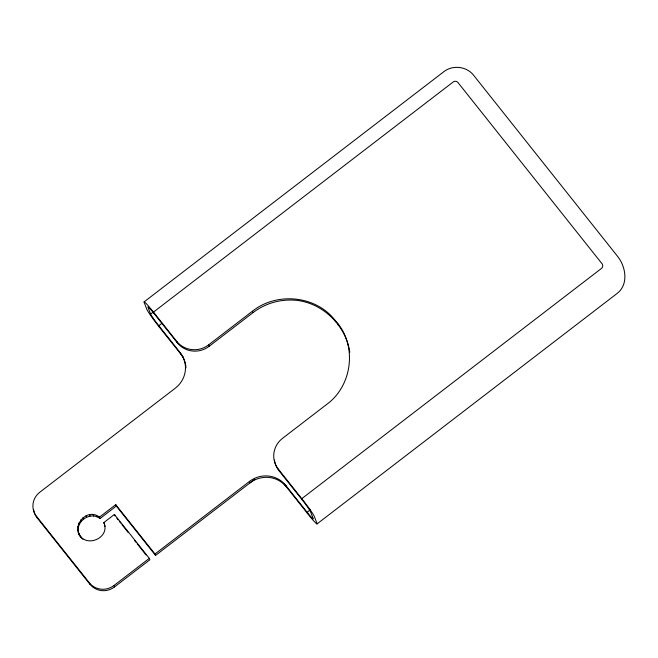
<?xml version="1.0" encoding="UTF-8"?>
<svg xmlns="http://www.w3.org/2000/svg" width="658" height="658" viewBox="0 0 658 658"><rect width="100%" height="100%" fill="white"/><g stroke="black" fill="none" stroke-linecap="round" stroke-linejoin="round"><path stroke-width="0.99" d="M82.941 539.313C69.287 529.04 85.548 506.52 99.49 517.122L100.049 518.545L116.302 506.06L115.742 504.637L99.49 517.122M79.281 534.493C73.836 522.542 89.899 510.509 100.049 518.545M254.778 479.213L155.551 555.426L154.992 554.003L249.472 481.434A26.007 25.226 -21.4 0 1 285.786 485.423L307.13 512.269A11.778 0.823 52.5 0 0 313.208 518.562L310.518 511.718A11.778 0.823 52.5 0 0 302.351 500.08L278.877 470.56L278.326 469.138A22.495 21.813 -21.4 0 1 282.8 438.138L326.574 404.506C352.918 385.514 357.574 344.085 335.078 320.323C315.881 295.409 276.705 291.757 252.417 311.234L208.635 344.858A22.857 22.166 -21.4 0 1 176.722 341.354L153.478 312.106A18.046 1.258 52.5 0 0 144.16 302.466L146.849 309.318A18.046 1.258 52.5 0 0 159.368 327.141L183.228 357.146M144.118 301.874L443.854 71.673C452.605 64.764 466.555 66.318 473.48 75.094L617.706 256.513C625.988 267.025 628.842 284.799 616.768 293.715L317.041 523.924M185.992 367.756A26.007 25.226 -21.4 0 0 180.711 353.979L180.152 352.565L158.808 325.718A11.778 0.823 52.5 0 1 150.641 314.088L153.084 312.213M162.065 323.218L158.808 325.718L159.368 327.141M150.641 314.088L147.96 307.237A11.778 0.823 52.5 0 1 154.038 313.529L177.282 342.777A22.857 22.166 -21.4 0 0 209.195 346.281L252.976 312.657A59.195 57.419 -21.4 0 1 288.887 300.073C318.562 298.962 345.656 323.243 349.785 352.252M78.721 533.07C84.89 548.937 110.824 538.104 103.824 522.575L114.41 514.441L149.325 558.354L149.884 559.777L114.492 586.952A17.593 17.067 -21.4 0 1 89.924 584.255L37.062 517.764A17.593 17.067 -21.4 0 1 33.607 509.637M180.152 352.565A26.007 25.226 -21.4 0 1 175.316 388.162L39.776 492.258A17.593 17.067 -21.4 0 0 36.503 516.341L89.365 582.832A17.593 17.067 -21.4 0 0 113.933 585.53L149.325 558.354M310.379 509.769L307.13 512.269L307.681 513.692A18.046 1.258 52.5 0 0 317 523.332L314.318 516.489A18.046 1.258 52.5 0 0 301.792 498.657L278.326 469.138M283.828 483.679L307.681 513.692M115.742 504.637L154.992 554.003M116.302 506.06L155.551 555.426M116.877 518.257L118.144 519.853M119.411 521.449L120.685 523.052M121.952 524.648L128.302 532.626M134.643 540.613L135.918 542.208M137.185 543.804L146.076 554.982M337.587 323.481L338.146 324.904M335.078 320.323L335.638 321.746M252.417 311.234L252.976 312.657M302.351 500.08L301.792 498.657L601.708 268.242A3.545 3.438 -21.4 0 0 602.276 264.055L457.729 82.242A3.545 3.438 -21.4 0 0 453.461 81.773L153.478 312.106L154.038 313.529M285.786 485.423L286.345 486.846A26.007 25.226 -21.4 0 0 250.032 482.857L249.472 481.434M208.635 344.858L209.195 346.281M176.722 341.354L177.282 342.777M114.41 514.441L114.969 515.864M103.824 522.575L104.301 523.793M96.479 515.477L97.039 516.9M93.066 514.646L93.625 516.069M89.529 514.712L90.08 516.135M113.933 585.53L114.492 586.952M86.108 515.675L86.667 517.098M83.04 517.459L83.599 518.882M80.531 519.96L81.09 521.375M78.754 522.987L79.314 524.41M77.833 526.342L78.392 527.765M80.506 536.097L80.983 537.315M77.833 529.805L78.384 531.228M89.365 582.832L89.924 584.255M36.503 516.341L37.062 517.764M104.383 523.998L105.05 526.441M278.877 470.56A22.495 21.813 -21.4 0 1 274.444 460.057"/></g></svg>
